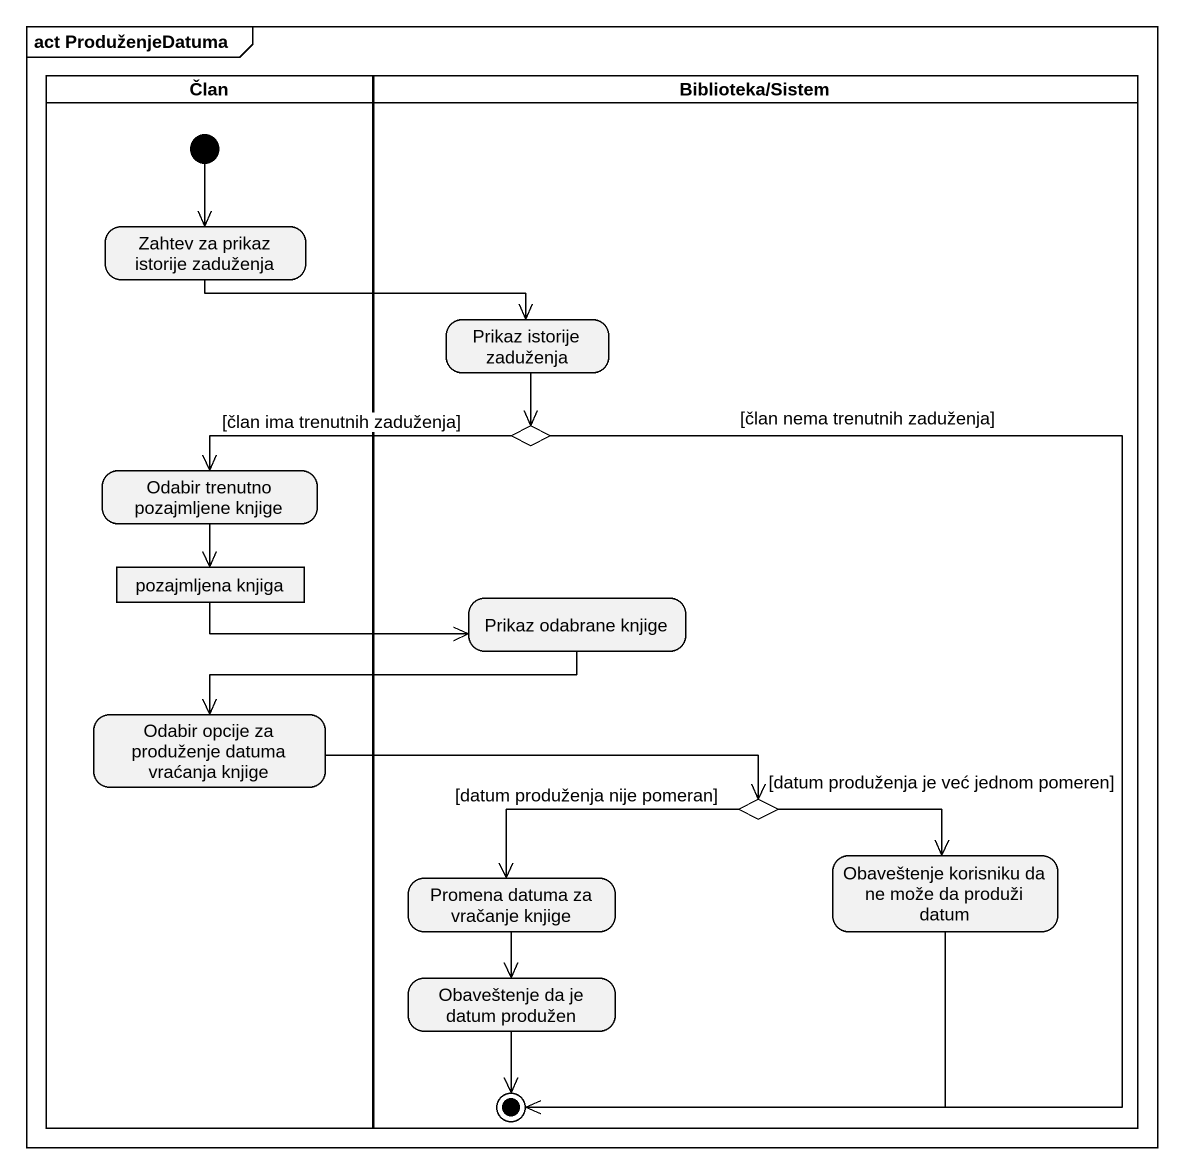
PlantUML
@startuml
mainframe act ProduženjeDatuma
hide empty description
state Član <<partition>> {
  state "Zahtev za prikaz istorije zaduženja" as Zahtev_za_prikaz_istorije
  state "Odabir trenutno pozajmljene knjige" as Odabir_trenutno_pozajmljene
  state "pozajmljena knjiga" as pozajmljena_knjiga <<object>>
  state "Odabir opcije za produženje datuma vraćanja knjige" as Odabir_opcije_za_produženje
  [*] --> Zahtev_za_prikaz_istorije
}
state "Biblioteka/Sistem" as Biblioteka_Sistem <<partition>> {
  state "Prikaz istorije zaduženja" as Prikaz_istorije_zaduženja
  state choice1 <<choice>>
  state "Prikaz odabrane knjige" as Prikaz_odabrane_knjige
  state choice2 <<choice>>
  state "Promena datuma za vračanje knjige" as Promena_datuma_za_vračanje
  state "Obaveštenje korisniku da ne može da produži datum" as Obaveštenje_korisniku_da_ne
  state "Obaveštenje da je datum produžen" as Obaveštenje_da_je_datum
  choice1 --> [*] : [član nema trenutnih zaduženja]
  Obaveštenje_korisniku_da_ne -left-> [*]
  Obaveštenje_da_je_datum --> [*]
}
Zahtev_za_prikaz_istorije -right-> Prikaz_istorije_zaduženja
Prikaz_istorije_zaduženja --> choice1
Odabir_trenutno_pozajmljene --> pozajmljena_knjiga
choice1 -left-> Odabir_trenutno_pozajmljene : [član ima trenutnih zaduženja]
pozajmljena_knjiga -right-> Prikaz_odabrane_knjige
Prikaz_odabrane_knjige -left-> Odabir_opcije_za_produženje
Odabir_opcije_za_produženje -right-> choice2
choice2 -left-> Promena_datuma_za_vračanje : [datum produženja nije pomeran]
choice2 -right-> Obaveštenje_korisniku_da_ne : [datum produženja je već jednom pomeren]
Promena_datuma_za_vračanje --> Obaveštenje_da_je_datum
@enduml
